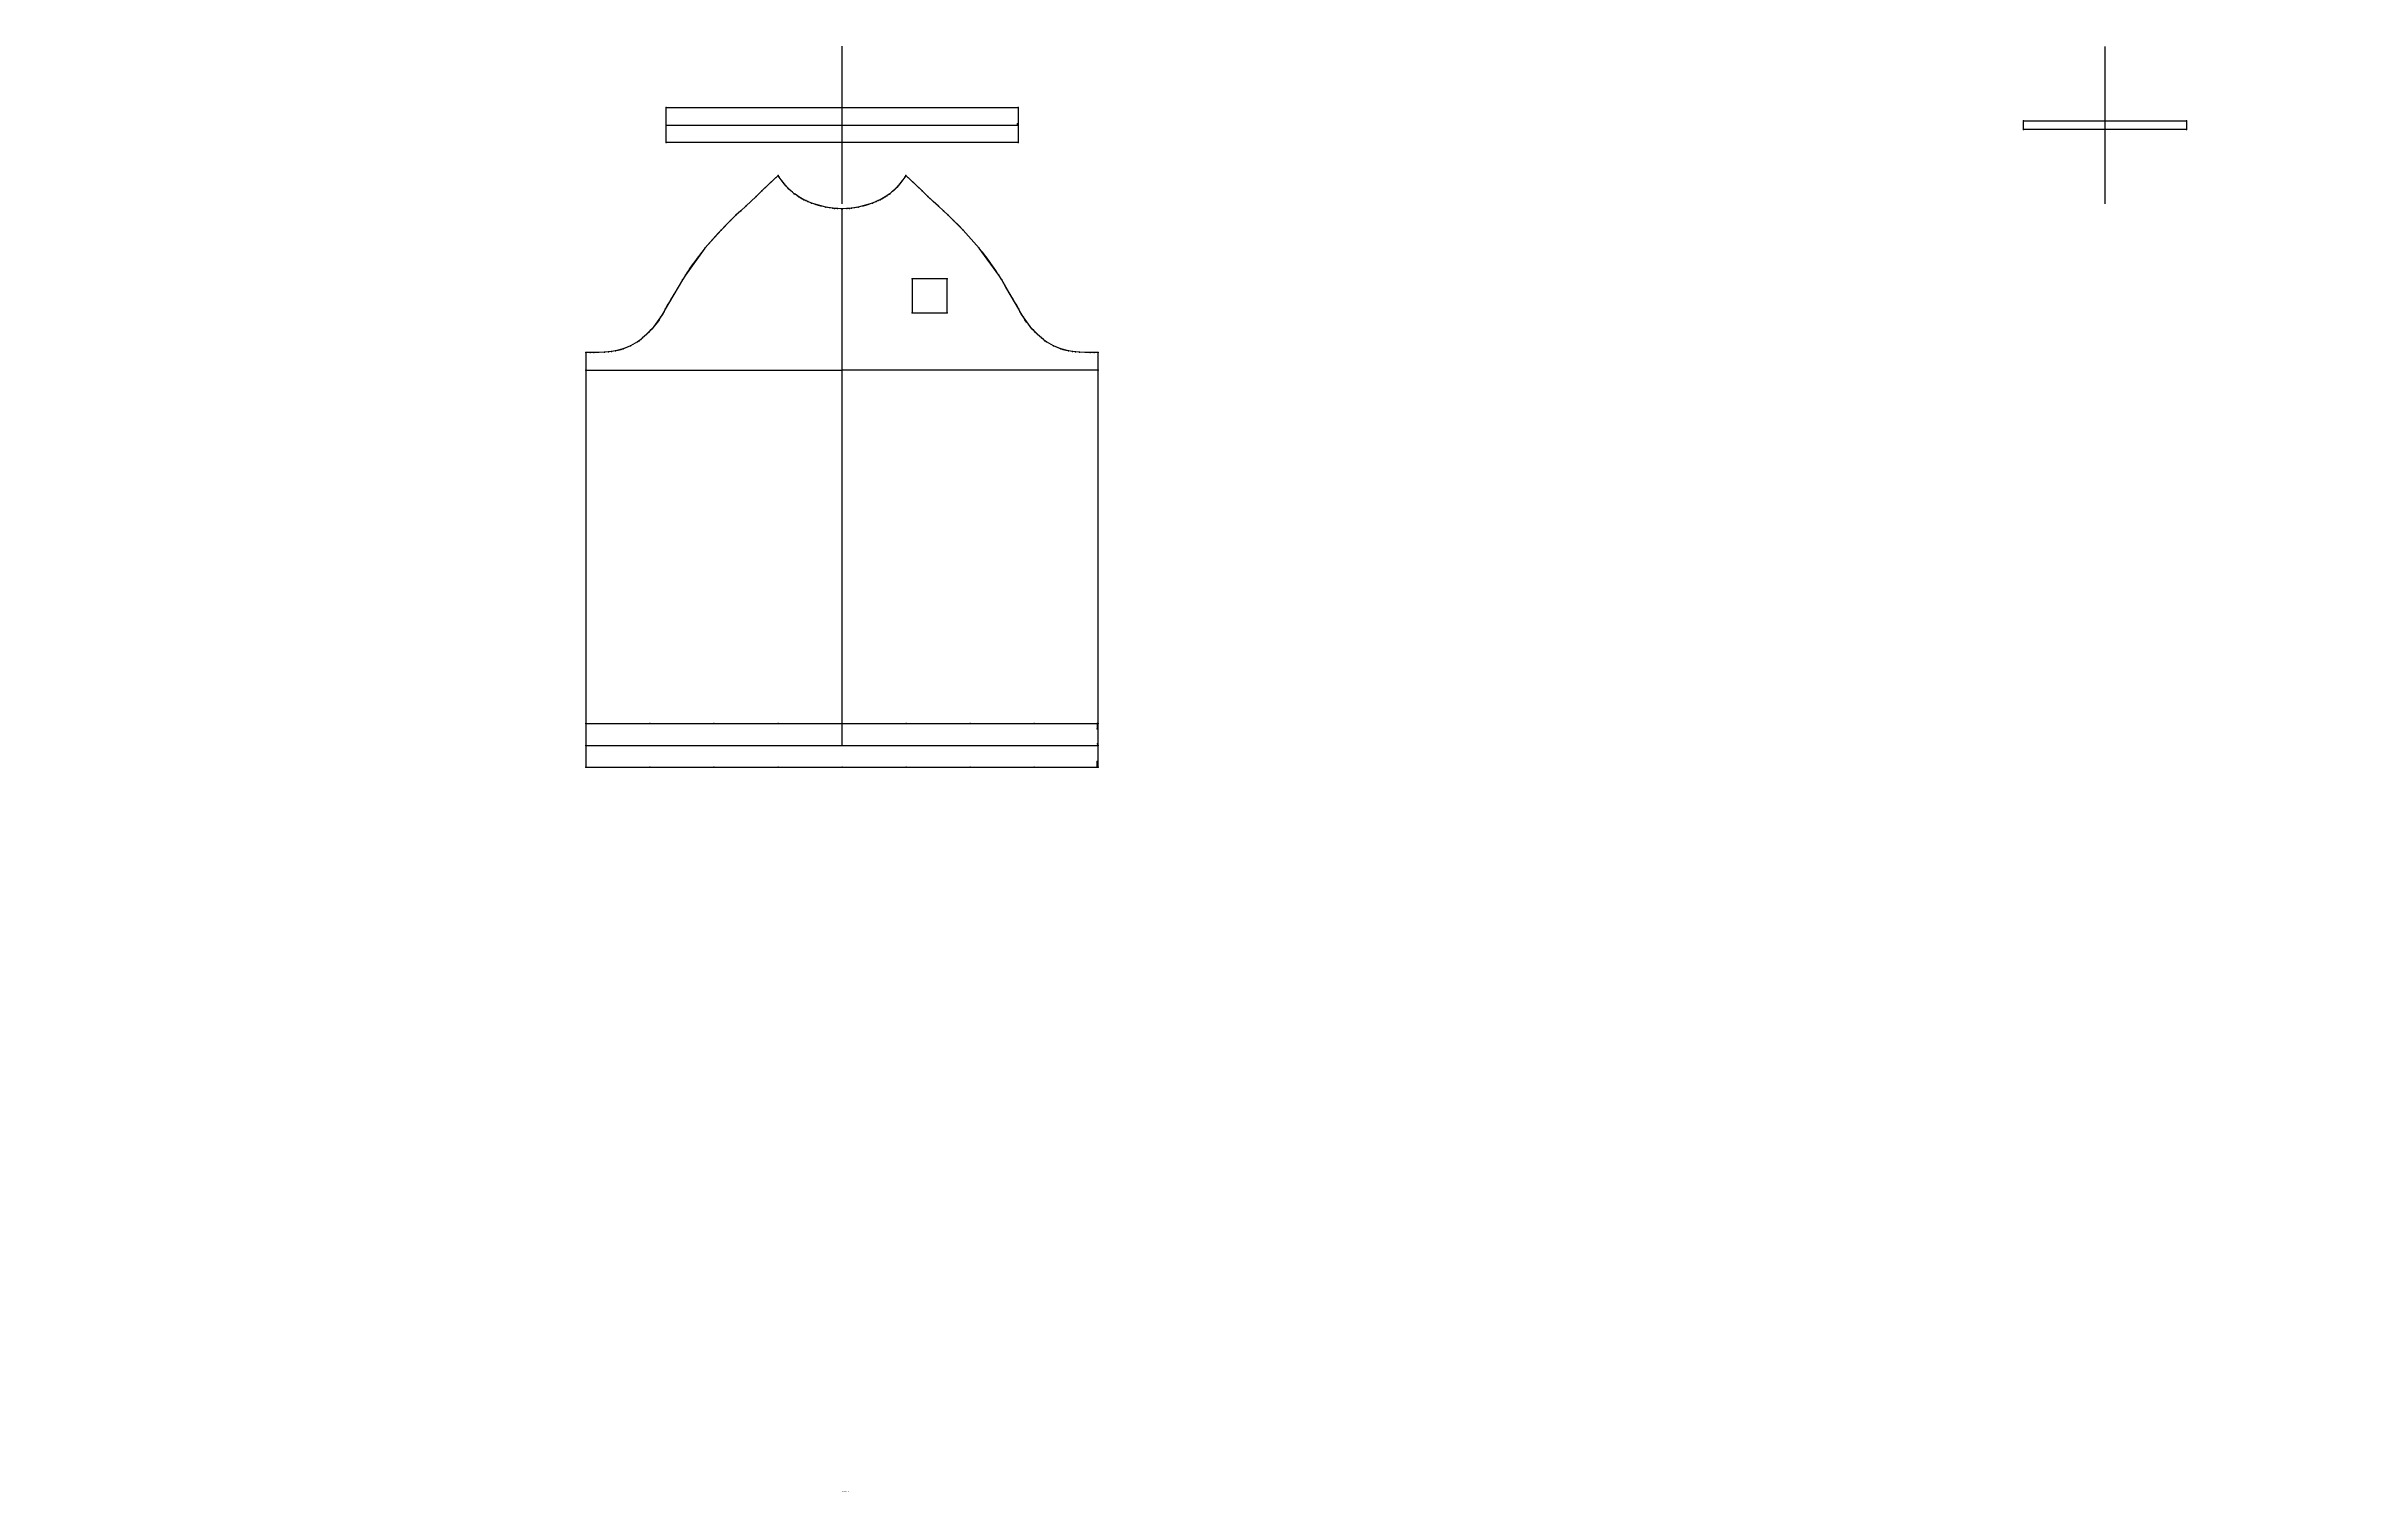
# Model space of a CAD drawing. Extents: x -909 to 1736, y 0 to 1651.
import ezdxf

# ---------------------------------------------------------------- set-up
doc = ezdxf.new("R2010")
doc.units = 0

# ---------------------------------------------------------------- blocks, each defined once
blk = doc.blocks.new('AMX1CO-COF22_selffabri_A36')
at = {"layer": '1'}
blk.add_lwpolyline([(-201.009308, 1581.072388), (201.005203, 1581.072876), (201.009888, 1541.074097), (-201.004623, 1541.073486)], close=True, dxfattribs=at)
at = {"layer": '2'}
for p in [(-201.009308, 1581.072388), (-201.006989, 1561.072388), (200.388626, 1562.399902), (200.601013, 1561.762817), (201.005203, 1581.072876), (201.007584, 1561.072876), (-201.004623, 1541.073486), (201.009888, 1541.074097)]:
    blk.add_point(p, dxfattribs=at)
at = {"layer": '7'}
blk.add_line((0.000306, 1471.073242), (0.000274, 1651.073242), dxfattribs=at)
at = {"layer": '8'}
for points in [[(-201.006989, 1561.072388), (201.007584, 1561.072876)], [(200.601013, 1561.762817), (200.388626, 1562.399902)]]:
    blk.add_lwpolyline(points, dxfattribs=at)
at = {"layer": '84'}
blk.add_lwpolyline([(-201.009308, 1581.072388), (201.005203, 1581.072876), (201.005203, 1581.072876), (201.009888, 1541.074097), (201.009888, 1541.074097), (-201.004623, 1541.073486), (-201.004623, 1541.073486), (-201.009308, 1581.072388)], close=True, dxfattribs=at)
at = {"layer": '85'}
for points in [[(-201.006989, 1561.072388), (201.007584, 1561.072876)], [(200.601013, 1561.762817), (200.388626, 1562.399902)]]:
    blk.add_lwpolyline(points, dxfattribs=at)
at = {"layer": '1'}
for s, p in [('# 136', (-201.009308, 1581.072388)), ('# 137', (201.005203, 1581.072876)), ('# 135', (-201.004623, 1541.073486)), ('# 138', (201.009888, 1541.074097))]:
    blk.add_text(s, height=0.25, dxfattribs=at).set_placement(p)
at = {"layer": '8'}
for s, p in [('# 133', (-201.006989, 1561.072388)), ('# 132', (200.388626, 1562.399902)), ('# 131', (200.601013, 1561.762817)), ('# 134', (201.007584, 1561.072876))]:
    blk.add_text(s, height=0.25, dxfattribs=at).set_placement(p)
blk = doc.blocks.new('Pattern2D_150997_A36')
at = {"layer": '1'}
blk.add_lwpolyline([(1535.669312, 1555.968262), (1349.675415, 1555.968262), (1349.675415, 1565.968262), (1535.669312, 1565.968262)], close=True, dxfattribs=at)
at = {"layer": '2'}
for p in [(1349.675415, 1565.968262), (1535.669312, 1565.968262), (1349.675415, 1555.968262), (1535.669312, 1555.968262)]:
    blk.add_point(p, dxfattribs=at)
at = {"layer": '7'}
blk.add_line((1442.672363, 1470.968262), (1442.672363, 1650.968262), dxfattribs=at)
at = {"layer": '84'}
blk.add_lwpolyline([(1535.669312, 1555.968262), (1349.675415, 1555.968262), (1349.675415, 1555.968262), (1349.675415, 1565.968262), (1349.675415, 1565.968262), (1535.669312, 1565.968262), (1535.669312, 1565.968262), (1535.669312, 1555.968262)], close=True, dxfattribs=at)
at = {"layer": '1'}
for s, p in [('# 141', (1349.675415, 1565.968262)), ('# 142', (1535.669312, 1565.968262)), ('# 140', (1349.675415, 1555.968262)), ('# 139', (1535.669312, 1555.968262))]:
    blk.add_text(s, height=0.25, dxfattribs=at).set_placement(p)
blk = doc.blocks.new('L-AMX1408F22-FR_selffabric_1_A36')
at = {"layer": '1'}
blk.add_lwpolyline([(-73.029831, 1503.306519), (-91.528732, 1485.81665), (-98.047173, 1479.553833), (-110.022316, 1468.321655), (-115.752441, 1463.178833), (-121.306389, 1458.022949), (-127.366714, 1452.203369), (-138.218704, 1441.137451), (-156.6772, 1420.399902), (-178.947891, 1389.761475), (-182.384399, 1384.236206), (-192.132706, 1367.608398), (-201.897797, 1350.94165), (-203.259598, 1348.279175), (-207.199371, 1341.476807), (-216.970306, 1328.489868), (-227.780502, 1317.955688), (-229.959381, 1316.176636), (-231.770142, 1314.796143), (-233.620102, 1313.483521), (-241.455261, 1308.873901), (-249.844376, 1305.409058), (-258.687408, 1303.126953), (-263.199982, 1302.458496), (-266.721832, 1301.987427), (-271.408386, 1301.545166), (-283.616608, 1301.22876), (-287.870972, 1301.256226), (-292.526764, 1301.368774), (-292.482544, 827.446655), (-219.360428, 827.446655), (-146.24913, 827.446655), (-73.137817, 827.446655), (0.000278, 827.446655), (73.138405, 827.446655), (146.249741, 827.446655), (219.361084, 827.446655), (292.483093, 827.446655), (292.526703, 1301.368774), (287.871521, 1301.256226), (283.617157, 1301.228638), (271.408936, 1301.545166), (266.722382, 1301.987427), (263.199921, 1302.458496), (258.687958, 1303.126953), (249.845047, 1305.409058), (241.455933, 1308.873901), (233.620712, 1313.483521), (231.770782, 1314.796021), (229.960022, 1316.176636), (227.781143, 1317.955688), (216.970917, 1328.489868), (207.200012, 1341.476807), (203.260239, 1348.279053), (201.898438, 1350.941528), (192.133347, 1367.608398), (182.38501, 1384.236206), (178.948532, 1389.761475), (156.677795, 1420.399902), (138.219406, 1441.137451), (127.367355, 1452.203369), (121.30703, 1458.022949), (115.753082, 1463.178833), (110.022774, 1468.321655), (98.047844, 1479.553833), (91.529404, 1485.81665), (73.030441, 1503.306519), (71.840012, 1501.668335), (68.371857, 1496.992798), (67.261826, 1495.50415), (65.657974, 1493.462646), (64.242477, 1491.799316), (54.576672, 1482.726685), (53.705952, 1482.077393), (50.998276, 1480.148926), (49.211834, 1478.986816), (47.287197, 1477.816895), (45.357903, 1476.736816), (43.513027, 1475.775879), (41.421196, 1474.761597), (38.979313, 1473.684204), (34.715069, 1471.966309), (18.605471, 1467.374023), (10.692091, 1466.141968), (8.541784, 1465.921753), (5.305407, 1465.676147), (0.569945, 1465.475708), (0.000318, 1465.475708), (-0.569281, 1465.475708), (-5.304767, 1465.676147), (-8.541121, 1465.921753), (-10.691427, 1466.141968), (-18.604807, 1467.374023), (-34.714405, 1471.966309), (-38.978695, 1473.684204), (-41.420532, 1474.761597), (-43.512363, 1475.775879), (-45.357239, 1476.736816), (-47.286533, 1477.816895), (-49.21117, 1478.986816), (-50.997612, 1480.148926), (-53.705288, 1482.077393), (-54.576069, 1482.726685), (-64.241806, 1491.799316), (-65.657303, 1493.462646), (-67.261154, 1495.50415), (-68.371185, 1496.992798), (-71.83934, 1501.668335)], close=True, dxfattribs=at)
at = {"layer": '2'}
for p in [(-73.029831, 1503.306519), (73.030441, 1503.306519), (0.000318, 1465.475708), (0.000341, 1465.475708), (80.009964, 1385.456909), (80.010017, 1385.456665), (120.009979, 1385.456909), (120.01001, 1385.456665), (80.009964, 1346.456909), (80.010017, 1346.456665), (120.009979, 1346.456909), (120.010017, 1346.456665), (-292.526764, 1301.368774), (292.526703, 1301.368774), (-292.498871, 1281.061401), (-0.002238, 1281.061401), (0.002865, 1281.061401), (292.498871, 1281.061401), (-292.482544, 877.446655), (291.492615, 877.552795), (292.483093, 877.446655), (-292.498535, 852.446655), (-292.498535, 852.446655), (0.000268, 852.446655), (0.000292, 852.446655), (291.492615, 871.208435), (291.740387, 854.093689), (292.131104, 853.102539), (292.499176, 852.446655), (292.499176, 852.446655), (-292.482544, 827.446655), (291.492615, 833.897278), (291.492615, 827.552917), (292.483093, 827.446655)]:
    blk.add_point(p, dxfattribs=at)
at = {"layer": '3'}
for p in [(-91.528732, 1485.81665), (-71.83934, 1501.668335), (-68.371185, 1496.992798), (-67.261154, 1495.50415), (-65.657303, 1493.462646), (-64.241806, 1491.799316), (-54.576069, 1482.726685), (-53.705288, 1482.077393), (53.705952, 1482.077393), (54.576672, 1482.726685), (64.242477, 1491.799316), (65.657974, 1493.462646), (67.261826, 1495.50415), (68.371857, 1496.992798), (71.840012, 1501.668335), (91.529404, 1485.81665), (-121.306389, 1458.022949), (-115.752441, 1463.178833), (-110.022316, 1468.321655), (-98.047173, 1479.553833), (-50.997612, 1480.148926), (-49.21117, 1478.986816), (-47.286533, 1477.816895), (-45.357239, 1476.736816), (-43.512363, 1475.775879), (-41.420532, 1474.761597), (-38.978695, 1473.684204), (-34.714405, 1471.966309), (-18.604807, 1467.374023), (-10.691427, 1466.141968), (-8.541121, 1465.921753), (-5.304767, 1465.676147), (-0.569281, 1465.475708), (0.000318, 1465.475708), (0.569945, 1465.475708), (5.305407, 1465.676147), (8.541784, 1465.921753), (10.692091, 1466.141968), (18.605471, 1467.374023), (34.715069, 1471.966309), (38.979313, 1473.684204), (41.421196, 1474.761597), (43.513027, 1475.775879), (45.357903, 1476.736816), (47.287197, 1477.816895), (49.211834, 1478.986816), (50.998276, 1480.148926), (98.047844, 1479.553833), (110.022774, 1468.321655), (115.753082, 1463.178833), (121.30703, 1458.022949), (-138.218704, 1441.137451), (-127.366714, 1452.203369), (127.367355, 1452.203369), (138.219406, 1441.137451), (-156.6772, 1420.399902), (156.677795, 1420.399902), (-182.384399, 1384.236206), (-178.947891, 1389.761475), (178.948532, 1389.761475), (182.38501, 1384.236206), (-201.897797, 1350.94165), (-192.132706, 1367.608398), (192.133347, 1367.608398), (201.898438, 1350.941528), (-216.970306, 1328.489868), (-207.199371, 1341.476807), (-203.259598, 1348.279175), (203.260239, 1348.279053), (207.200012, 1341.476807), (216.970917, 1328.489868), (-287.870972, 1301.256226), (-283.616608, 1301.22876), (-271.408386, 1301.545166), (-266.721832, 1301.987427), (-263.199982, 1302.458496), (-258.687408, 1303.126953), (-249.844376, 1305.409058), (-241.455261, 1308.873901), (-233.620102, 1313.483521), (-231.770142, 1314.796143), (-229.959381, 1316.176636), (-227.780502, 1317.955688), (227.781143, 1317.955688), (229.960022, 1316.176636), (231.770782, 1314.796021), (233.620712, 1313.483521), (241.455933, 1308.873901), (249.845047, 1305.409058), (258.687958, 1303.126953), (263.199921, 1302.458496), (266.722382, 1301.987427), (271.408936, 1301.545166), (283.617157, 1301.228638), (287.871521, 1301.256226), (-219.360428, 877.446655), (-146.24913, 877.446655), (-73.137817, 877.446655), (0.000278, 877.446655), (73.138405, 877.446655), (146.249741, 877.446655), (219.361084, 877.446655), (0.000292, 852.446655), (0.000292, 852.446655), (-219.360428, 827.446655), (-146.24913, 827.446655), (-73.137817, 827.446655), (0.000278, 827.446655), (73.138405, 827.446655), (146.249741, 827.446655), (219.361084, 827.446655)]:
    blk.add_point(p, dxfattribs=at)
at = {"layer": '7'}
blk.add_line((-0.000015, 1075.376587), (-0.000046, 1255.376587), dxfattribs=at)
at = {"layer": '8'}
for points in [[(0.000268, 852.446655), (0.000341, 1465.475708)], [(0.000292, 852.446655), (0.000318, 1465.475708)], [(-292.498871, 1281.061401), (0.002865, 1281.061401)], [(292.498871, 1281.061401), (-0.002238, 1281.061401)], [(-292.482544, 877.446655), (-219.360428, 877.446655), (-146.24913, 877.446655), (-73.137817, 877.446655), (0.000278, 877.446655), (73.138405, 877.446655), (146.249741, 877.446655), (219.361084, 877.446655), (292.483093, 877.446655)], [(291.492615, 877.552795), (291.492615, 871.208435)], [(-292.498535, 852.446655), (0.000292, 852.446655), (292.499176, 852.446655)], [(-292.498535, 852.446655), (0.000292, 852.446655), (292.499176, 852.446655)], [(291.740387, 854.093689), (292.131104, 853.102539)], [(291.492615, 827.552917), (291.492615, 833.897278)]]:
    blk.add_lwpolyline(points, dxfattribs=at)
for points in [[(80.009964, 1346.456909), (120.009979, 1346.456909), (120.009979, 1385.456909), (80.009964, 1385.456909)], [(120.01001, 1385.456665), (80.010017, 1385.456665), (80.010017, 1346.456665), (120.010017, 1346.456665)]]:
    blk.add_lwpolyline(points, close=True, dxfattribs=at)
at = {"layer": '84'}
blk.add_lwpolyline([(-73.029831, 1503.306519), (-82.300865, 1494.584106), (-91.528732, 1485.81665), (-98.047173, 1479.553833), (-103.992615, 1473.892334), (-110.022316, 1468.321655), (-115.752441, 1463.178833), (-121.306389, 1458.022949), (-127.366714, 1452.203369), (-132.842926, 1446.720337), (-138.218704, 1441.137451), (-141.389297, 1437.764404), (-144.527069, 1434.362793), (-147.628342, 1430.928955), (-150.689529, 1427.459717), (-153.707016, 1423.95105), (-156.6772, 1420.399902), (-158.67395, 1417.952026), (-160.64563, 1415.484253), (-162.592163, 1412.996826), (-164.513321, 1410.489868), (-166.40892, 1407.963745), (-168.278793, 1405.418701), (-170.122757, 1402.854736), (-171.940643, 1400.272339), (-173.732285, 1397.671631), (-175.497482, 1395.052734), (-177.236069, 1392.415894), (-178.947891, 1389.761475), (-182.384399, 1384.236206), (-187.266983, 1375.929321), (-192.132706, 1367.608398), (-194.640762, 1363.476562), (-197.149582, 1359.347778), (-199.591232, 1355.182617), (-201.897797, 1350.94165), (-203.259598, 1348.279175), (-205.155792, 1344.836304), (-207.199371, 1341.476807), (-208.98764, 1338.758545), (-210.859863, 1336.098145), (-212.815048, 1333.498169), (-214.852203, 1330.961182), (-216.970306, 1328.489868), (-219.007736, 1326.256836), (-221.109634, 1324.085938), (-223.273849, 1321.978149), (-225.498184, 1319.934448), (-227.780502, 1317.955688), (-229.959381, 1316.176636), (-231.770142, 1314.796143), (-233.620102, 1313.483521), (-236.16008, 1311.827515), (-238.772812, 1310.288818), (-241.455261, 1308.873901), (-244.197128, 1307.590942), (-246.995193, 1306.437134), (-249.844376, 1305.409058), (-252.755234, 1304.502197), (-255.703995, 1303.73645), (-258.687408, 1303.126953), (-263.199982, 1302.458496), (-266.721832, 1301.987427), (-271.408386, 1301.545166), (-277.508606, 1301.280762), (-283.616608, 1301.22876), (-287.870972, 1301.256226), (-292.526764, 1301.368774), (-292.526764, 1301.368774), (-292.482544, 827.446655), (-292.482544, 827.446655), (-219.360428, 827.446655), (-146.24913, 827.446655), (-73.137817, 827.446655), (0.000276, 827.446655), (73.138405, 827.446655), (146.249741, 827.446655), (219.361084, 827.446655), (292.483093, 827.446655), (292.483093, 827.446655), (292.526703, 1301.368774), (292.526703, 1301.368774), (287.871521, 1301.256226), (283.617157, 1301.228638), (277.509155, 1301.28064), (271.408936, 1301.545166), (266.722382, 1301.987427), (263.199921, 1302.458496), (258.687958, 1303.126953), (255.70462, 1303.73645), (252.75589, 1304.502197), (249.845047, 1305.409058), (246.995865, 1306.437134), (244.1978, 1307.590942), (241.455933, 1308.873901), (238.773483, 1310.288818), (236.160751, 1311.827515), (233.620712, 1313.483521), (231.770782, 1314.796021), (229.960022, 1316.176636), (227.781143, 1317.955688), (225.498795, 1319.934326), (223.274445, 1321.978027), (221.110245, 1324.085815), (219.008347, 1326.256714), (216.970917, 1328.489868), (214.852829, 1330.961182), (212.815674, 1333.498047), (210.860519, 1336.098145), (208.988281, 1338.758545), (207.200012, 1341.476807), (205.156433, 1344.836182), (203.260239, 1348.279053), (201.898438, 1350.941528), (199.591873, 1355.182495), (197.150223, 1359.347778), (194.641403, 1363.476562), (192.133347, 1367.608398), (187.267578, 1375.929321), (182.38501, 1384.236206), (178.948532, 1389.761475), (177.236725, 1392.415894), (175.498138, 1395.052734), (173.732956, 1397.671631), (171.941284, 1400.272339), (170.123398, 1402.854736), (168.279419, 1405.418701), (166.409531, 1407.963745), (164.513931, 1410.489868), (162.592758, 1412.996704), (160.646255, 1415.484253), (158.674545, 1417.952026), (156.677795, 1420.399902), (153.707657, 1423.95105), (150.690186, 1427.459595), (147.628998, 1430.928955), (144.52774, 1434.362793), (141.389999, 1437.764404), (138.219406, 1441.137451), (132.843582, 1446.720459), (127.367355, 1452.203369), (121.30703, 1458.022949), (115.753082, 1463.178833), (110.022774, 1468.321655), (103.993156, 1473.892334), (98.047844, 1479.553833), (91.529404, 1485.81665), (82.301491, 1494.583984), (73.030441, 1503.306519), (73.030441, 1503.306519), (71.840012, 1501.668335), (68.371857, 1496.992798), (67.261826, 1495.50415), (65.657974, 1493.462646), (64.242477, 1491.799316), (62.453915, 1489.836426), (60.59338, 1487.939331), (58.660538, 1486.116577), (56.655075, 1484.376221), (54.576672, 1482.726685), (53.705952, 1482.077393), (50.998276, 1480.148926), (49.211834, 1478.986816), (47.287197, 1477.816895), (45.357903, 1476.736816), (43.513027, 1475.775879), (41.421196, 1474.761597), (38.979313, 1473.684204), (34.715069, 1471.966309), (32.088051, 1471.014282), (29.434753, 1470.136719), (26.757507, 1469.333618), (24.058653, 1468.605347), (21.34053, 1467.952148), (18.605471, 1467.374023), (14.660474, 1466.677734), (10.692091, 1466.141968), (8.541784, 1465.921753), (5.305407, 1465.676147), (0.569945, 1465.475708), (0.000318, 1465.475708), (-0.569281, 1465.475708), (-5.304767, 1465.676147), (-8.541121, 1465.921753), (-10.691427, 1466.141968), (-14.659811, 1466.677734), (-18.604807, 1467.374023), (-21.339867, 1467.952148), (-24.057987, 1468.605347), (-26.75684, 1469.333618), (-29.43408, 1470.136719), (-32.087379, 1471.014282), (-34.714405, 1471.966309), (-38.978695, 1473.684204), (-41.420532, 1474.761597), (-43.512363, 1475.775879), (-45.357239, 1476.736816), (-47.286533, 1477.816895), (-49.21117, 1478.986816), (-50.997612, 1480.148926), (-53.705288, 1482.077393), (-54.576069, 1482.726685), (-56.654503, 1484.376221), (-58.65995, 1486.116455), (-60.592762, 1487.939331), (-62.453266, 1489.836426), (-64.241806, 1491.799316), (-65.657303, 1493.462646), (-67.261154, 1495.50415), (-68.371185, 1496.992798), (-71.83934, 1501.668335), (-73.029831, 1503.306519)], close=True, dxfattribs=at)
at = {"layer": '85'}
for points in [[(0.000268, 852.446655), (0.000341, 1465.475708)], [(0.000292, 852.446655), (0.000318, 1465.475708)], [(-292.498871, 1281.061401), (0.002865, 1281.061401)], [(292.498871, 1281.061401), (-0.002238, 1281.061401)], [(-292.482544, 877.446655), (-219.360428, 877.446655), (-146.24913, 877.446655), (-73.137817, 877.446655), (0.000275, 877.446655), (73.138405, 877.446655), (146.249741, 877.446655), (219.361084, 877.446655), (292.483093, 877.446655)], [(291.492615, 877.552795), (291.492615, 871.208435)], [(-292.498535, 852.446655), (-219.360428, 852.446655), (-146.24913, 852.446655), (-73.137817, 852.446655), (0.000278, 852.446655), (73.138405, 852.446655), (146.249741, 852.446655), (219.361084, 852.446655), (292.499176, 852.446655)], [(-292.498535, 852.446655), (-219.360443, 852.446655), (-146.24913, 852.446655), (-73.137794, 852.446655), (0.000305, 852.446655), (73.138412, 852.446655), (146.249725, 852.446655), (219.361053, 852.446655), (292.499176, 852.446655)], [(291.740387, 854.093689), (292.131104, 853.102539)], [(291.492615, 827.552917), (291.492615, 833.897278)]]:
    blk.add_lwpolyline(points, dxfattribs=at)
for points in [[(80.009964, 1346.456909), (120.009979, 1346.456909), (120.009979, 1346.456909), (120.009979, 1385.456909), (120.009979, 1385.456909), (80.009964, 1385.456909), (80.009964, 1385.456909), (80.009964, 1346.456909)], [(120.01001, 1385.456665), (80.010017, 1385.456665), (80.010017, 1385.456665), (80.010017, 1346.456665), (80.010017, 1346.456665), (120.010017, 1346.456665), (120.010017, 1346.456665), (120.01001, 1385.456665)]]:
    blk.add_lwpolyline(points, close=True, dxfattribs=at)
at = {"layer": '1'}
for s, p in [('# 61', (-73.029831, 1503.306519)), ('# 66', (73.030441, 1503.306519)), ('# 62', (-292.526764, 1301.368774)), ('# 65', (292.526703, 1301.368774)), ('# 63', (-292.482544, 827.446655)), ('# 64', (292.483093, 827.446655))]:
    blk.add_text(s, height=0.25, dxfattribs=at).set_placement(p)
at = {"layer": '8'}
for s, p in [('# 48', (0.000318, 1465.475708)), ('# 44', (0.000341, 1465.475708)), ('# 40', (80.010017, 1385.456665)), ('# 39', (120.01001, 1385.456665)), ('# 41', (80.010017, 1346.456665)), ('# 42', (120.010017, 1346.456665)), ('# 49', (-292.498871, 1281.061401)), ('# 46', (-0.002238, 1281.061401)), ('# 50', (0.002865, 1281.061401)), ('# 45', (292.498871, 1281.061401)), ('# 59', (-292.482544, 877.446655)), ('# 55', (291.492615, 877.552795)), ('# 60', (292.483093, 877.446655)), ('# 37', (-292.498535, 852.446655)), ('# 57', (-292.498535, 852.446655)), ('# 43', (0.000268, 852.446655)), ('# 47', (0.000292, 852.446655)), ('# 56', (291.492615, 871.208435)), ('# 51', (291.740387, 854.093689)), ('# 52', (292.131104, 853.102539)), ('# 58', (292.499176, 852.446655)), ('# 38', (292.499176, 852.446655)), ('# 54', (291.492615, 833.897278)), ('# 53', (291.492615, 827.552917))]:
    blk.add_text(s, height=0.25, dxfattribs=at).set_placement(p)

msp = doc.modelspace()

# ---------------------------------------------------------------- block references
at = {"layer": '1'}
for name in ['AMX1CO-COF22_selffabri_A36', 'Pattern2D_150997_A36', 'L-AMX1408F22-FR_selffabric_1_A36']:
    msp.add_blockref(name, (0, 0), dxfattribs=at)

# ---------------------------------------------------------------- texts
for s in ['STYLE NAME: A232F4ORU001', 'CREATION DATE: 03-01-2026', 'CREATION TIME: 09:54', 'AUTHOR: CLO Virtual Fashion Inc.', 'PRODUCT: CLO Standalone OnlineAuth 2025.0.356', 'VERSION: 3', 'SAMPLE SIZE: A36', 'Grade Rule Table: EV_1', 'UNITS: METRIC']:
    msp.add_text(s, height=0.25, dxfattribs=at).set_placement((0, 0))

doc.saveas('drawing.dxf')
